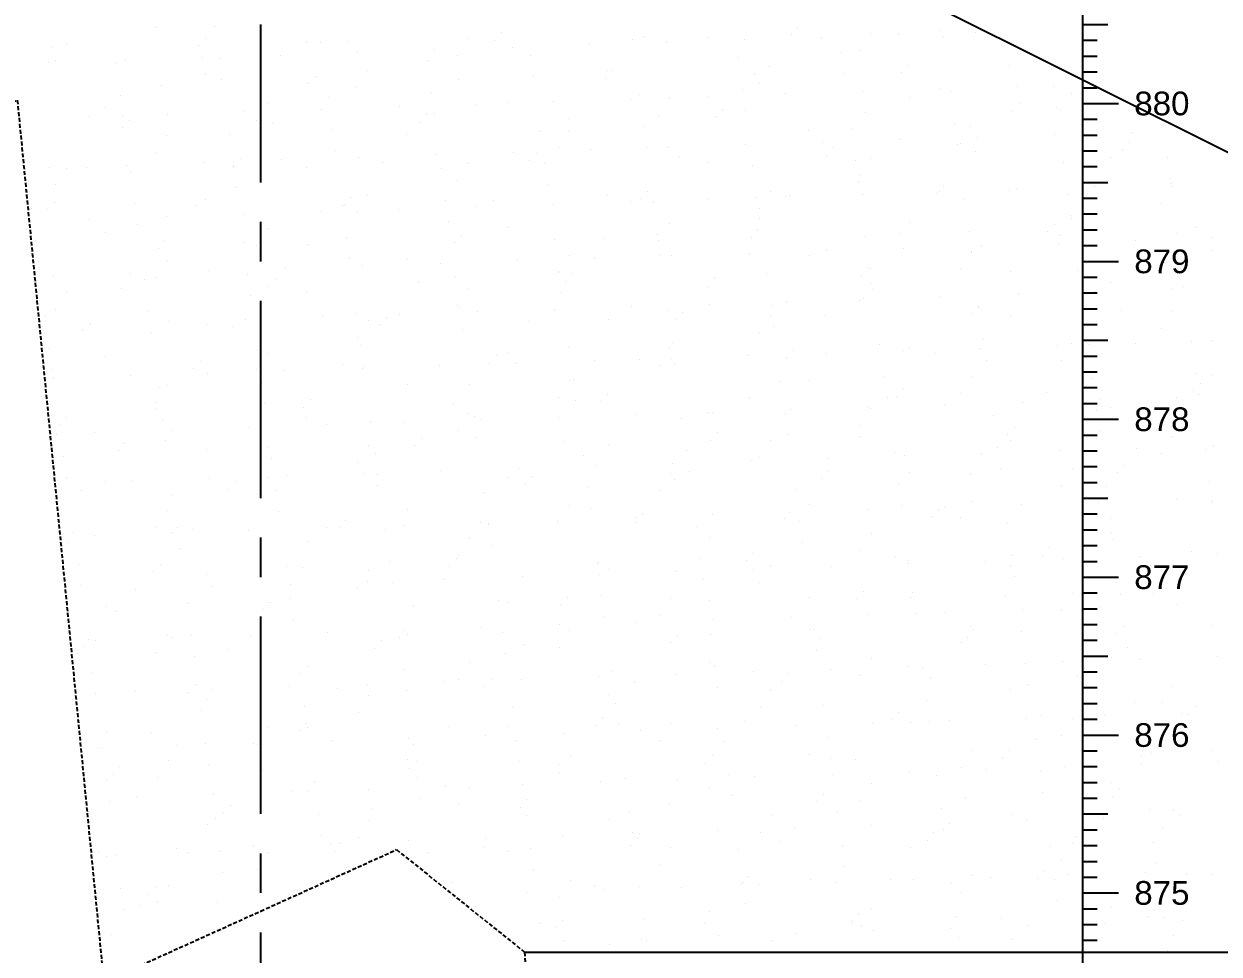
# Model space of a CAD drawing. Header units: millimetres. Extents: x 2640 to 12113, y 6003 to 13668.
# Drawn here: x 3130.1 to 3205.7, y 11365.7 to 11424.6 of the extents above; entities that cross this region are included whole.
import ezdxf
from ezdxf.enums import TextEntityAlignment as Align

# ---------------------------------------------------------------- set-up
doc = ezdxf.new("R2010")
doc.units = ezdxf.units.MM
doc.linetypes.add('CENTER', pattern=[2, 1.25, -0.25, 0.25, -0.25])
doc.linetypes.add('HIDDEN', pattern=[0.375, 0.25, -0.125])
for name, color, linetype in [('CL', 6, 'CENTER'), ('CS_Drawing', 7, 'Continuous'), ('GL', 3, 'HIDDEN')]:
    doc.layers.add(name, color=color, linetype=linetype)
doc.styles.get("Standard").update_dxf_attribs({"font": 'arial.ttf'})

msp = doc.modelspace()

# ---------------------------------------------------------------- linework, layer by layer
msp.add_line((3307.545, 11365.786), (3160.045, 11439.536))
at = {"linetype": 'Continuous'}
for p, q in [((3138.406, 11424.334), (3138.406, 11424.334)), ((3142.148, 11424.425), (3142.148, 11424.425)), ((3160.293, 11424.023), (3160.293, 11424.023)), ((3169.318, 11423.804), (3169.318, 11423.804)), ((3178.634, 11423.902), (3178.634, 11423.902)), ((3179.063, 11424.37), (3179.063, 11424.37)), ((3180.541, 11423.724), (3180.541, 11423.724)), ((3183.64, 11423.945), (3183.64, 11423.945)), ((3185.435, 11423.884), (3185.435, 11423.884)), ((3188.088, 11424.151), (3188.088, 11424.151)), ((3188.271, 11423.757), (3188.271, 11423.757)), ((3190.329, 11424.044), (3190.329, 11424.044)), ((3131.778, 11423.109), (3131.778, 11423.109)), ((3132.728, 11423.354), (3132.728, 11423.354)), ((3141.094, 11423.208), (3141.094, 11423.208)), ((3141.523, 11423.676), (3141.523, 11423.676)), ((3147.92, 11423.403), (3147.92, 11423.403)), ((3148.862, 11423.38), (3148.862, 11423.38)), ((3150.548, 11423.456), (3150.548, 11423.456)), ((3158.184, 11423.649), (3158.184, 11423.649)), ((3159.864, 11423.555), (3159.864, 11423.555)), ((3160.964, 11423.084), (3160.964, 11423.084)), ((3165.858, 11423.244), (3165.858, 11423.244)), ((3168.566, 11423.568), (3168.566, 11423.568)), ((3170.752, 11423.404), (3170.752, 11423.404)), ((3173.376, 11423.698), (3173.376, 11423.698)), ((3175.647, 11423.564), (3175.647, 11423.564)), ((3132.046, 11422.283), (3132.046, 11422.283)), ((3136.494, 11422.284), (3136.494, 11422.284)), ((3141.388, 11422.444), (3141.388, 11422.444)), ((3142.419, 11422.36), (3142.419, 11422.36)), ((3146.282, 11422.604), (3146.282, 11422.604)), ((3151.176, 11422.764), (3151.176, 11422.764)), ((3155.584, 11422.271), (3155.584, 11422.271)), ((3156.07, 11422.924), (3156.07, 11422.924)), ((3157.502, 11422.578), (3157.502, 11422.578)), ((3162.124, 11422.548), (3162.124, 11422.548)), ((3175.288, 11422.46), (3175.288, 11422.46)), ((3181.828, 11422.737), (3181.828, 11422.737)), ((3182.958, 11422.874), (3182.958, 11422.874)), ((3131.599, 11422.124), (3131.599, 11422.124)), ((3135.879, 11422.083), (3135.879, 11422.083)), ((3151.824, 11421.598), (3151.824, 11421.598)), ((3167.015, 11421.647), (3167.015, 11421.647)), ((3167.293, 11421.594), (3167.293, 11421.594)), ((3177.28, 11421.894), (3177.28, 11421.894)), ((3185.634, 11421.473), (3185.634, 11421.473)), ((3186.063, 11421.941), (3186.063, 11421.941)), ((3192.471, 11421.942), (3192.471, 11421.942)), ((3195.088, 11421.721), (3195.088, 11421.721)), ((3141.559, 11421.351), (3141.559, 11421.351)), ((3142.593, 11421.038), (3142.593, 11421.038)), ((3148.094, 11420.779), (3148.094, 11420.779)), ((3148.523, 11421.247), (3148.523, 11421.247)), ((3157.548, 11421.027), (3157.548, 11421.027)), ((3162.298, 11421.226), (3162.298, 11421.226)), ((3166.864, 11421.126), (3166.864, 11421.126)), ((3176.318, 11421.374), (3176.318, 11421.374)), ((3176.597, 11420.822), (3176.597, 11420.822)), ((3182.002, 11421.415), (3182.002, 11421.415)), ((3136.151, 11420.018), (3136.151, 11420.018)), ((3138.778, 11420.68), (3138.778, 11420.68)), ((3151.141, 11420.527), (3151.141, 11420.527)), ((3155.856, 11420.207), (3155.856, 11420.207)), ((3169.02, 11420.118), (3169.02, 11420.118)), ((3173.381, 11419.978), (3173.381, 11419.978)), ((3175.56, 11420.395), (3175.56, 11420.395)), ((3178.275, 11420.138), (3178.275, 11420.138)), ((3183.169, 11420.298), (3183.169, 11420.298)), ((3188.063, 11420.458), (3188.063, 11420.458)), ((3188.725, 11420.307), (3188.725, 11420.307)), ((3192.958, 11420.618), (3192.958, 11420.618)), ((3195.265, 11420.584), (3195.265, 11420.584)), ((3196.375, 11420.138), (3196.375, 11420.138)), ((3135.199, 11419.3), (3135.199, 11419.3)), ((3145.463, 11419.547), (3145.463, 11419.547)), ((3149.316, 11419.93), (3149.316, 11419.93)), ((3153.805, 11419.338), (3153.805, 11419.338)), ((3158.699, 11419.498), (3158.699, 11419.498)), ((3160.655, 11419.595), (3160.655, 11419.595)), ((3163.593, 11419.658), (3163.593, 11419.658)), ((3168.487, 11419.818), (3168.487, 11419.818)), ((3170.919, 11419.842), (3170.919, 11419.842)), ((3186.111, 11419.891), (3186.111, 11419.891)), ((3193.063, 11419.511), (3193.063, 11419.511)), ((3195.439, 11419.261), (3195.439, 11419.261)), ((3134.228, 11418.698), (3134.228, 11418.698)), ((3136.325, 11418.696), (3136.325, 11418.696)), ((3136.753, 11418.47), (3136.753, 11418.47)), ((3139.122, 11418.858), (3139.122, 11418.858)), ((3144.016, 11419.018), (3144.016, 11419.018)), ((3144.781, 11418.475), (3144.781, 11418.475)), ((3148.91, 11419.178), (3148.91, 11419.178)), ((3155.523, 11418.817), (3155.523, 11418.817)), ((3156.03, 11418.884), (3156.03, 11418.884)), ((3164.547, 11418.597), (3164.547, 11418.597)), ((3170.237, 11418.771), (3170.237, 11418.771)), ((3173.864, 11418.696), (3173.864, 11418.696)), ((3174.293, 11419.164), (3174.293, 11419.164)), ((3175.734, 11419.073), (3175.734, 11419.073)), ((3183.317, 11418.945), (3183.317, 11418.945)), ((3192.634, 11419.043), (3192.634, 11419.043)), ((3195.693, 11419.067), (3195.693, 11419.067)), ((3136.324, 11418.002), (3136.324, 11418.002)), ((3145.777, 11418.25), (3145.777, 11418.25)), ((3149.588, 11417.865), (3149.588, 11417.865)), ((3155.094, 11418.349), (3155.094, 11418.349)), ((3162.752, 11417.776), (3162.752, 11417.776)), ((3164.559, 11417.791), (3164.559, 11417.791)), ((3169.292, 11418.053), (3169.292, 11418.053)), ((3179.751, 11417.84), (3179.751, 11417.84)), ((3182.457, 11417.965), (3182.457, 11417.965)), ((3188.997, 11418.242), (3188.997, 11418.242)), ((3190.015, 11418.086), (3190.015, 11418.086)), ((3200.202, 11417.715), (3200.202, 11417.715)), ((3202.161, 11418.153), (3202.161, 11418.153)), ((3139.103, 11417.495), (3139.103, 11417.495)), ((3143.048, 11417.588), (3143.048, 11417.588)), ((3154.295, 11417.544), (3154.295, 11417.544)), ((3175.731, 11416.915), (3175.731, 11416.915)), ((3180.626, 11417.075), (3180.626, 11417.075)), ((3185.52, 11417.235), (3185.52, 11417.235)), ((3189.171, 11416.92), (3189.171, 11416.92)), ((3189.333, 11417.015), (3189.333, 11417.015)), ((3190.414, 11417.395), (3190.414, 11417.395)), ((3195.308, 11417.555), (3195.308, 11417.555)), ((3200.063, 11417.082), (3200.063, 11417.082)), ((3130.057, 11416.354), (3130.057, 11416.354)), ((3138.42, 11416.424), (3138.42, 11416.424)), ((3149.762, 11416.543), (3149.762, 11416.543)), ((3156.155, 11416.275), (3156.155, 11416.275)), ((3161.049, 11416.435), (3161.049, 11416.435)), ((3162.522, 11416.388), (3162.522, 11416.388)), ((3163.876, 11416.72), (3163.876, 11416.72)), ((3165.943, 11416.595), (3165.943, 11416.595)), ((3169.466, 11416.731), (3169.466, 11416.731)), ((3170.837, 11416.755), (3170.837, 11416.755)), ((3171.547, 11416.168), (3171.547, 11416.168)), ((3180.863, 11416.267), (3180.863, 11416.267)), ((3181.292, 11416.735), (3181.292, 11416.735)), ((3190.317, 11416.515), (3190.317, 11416.515)), ((3199.634, 11416.614), (3199.634, 11416.614)), ((3131.684, 11415.475), (3131.684, 11415.475)), ((3132.742, 11415.444), (3132.742, 11415.444)), ((3134.007, 11415.474), (3134.007, 11415.474)), ((3136.578, 11415.635), (3136.578, 11415.635)), ((3141.472, 11415.795), (3141.472, 11415.795)), ((3143.32, 11415.523), (3143.32, 11415.523)), ((3143.323, 11415.572), (3143.323, 11415.572)), ((3143.752, 11416.041), (3143.752, 11416.041)), ((3146.367, 11415.955), (3146.367, 11415.955)), ((3147.934, 11415.493), (3147.934, 11415.493)), ((3151.261, 11416.115), (3151.261, 11416.115)), ((3152.777, 11415.821), (3152.777, 11415.821)), ((3156.484, 11415.434), (3156.484, 11415.434)), ((3158.198, 11415.739), (3158.198, 11415.739)), ((3162.093, 11415.92), (3162.093, 11415.92)), ((3163.024, 11415.711), (3163.024, 11415.711)), ((3173.39, 11415.788), (3173.39, 11415.788)), ((3176.189, 11415.623), (3176.189, 11415.623)), ((3182.729, 11415.9), (3182.729, 11415.9)), ((3183.654, 11416.035), (3183.654, 11416.035)), ((3195.893, 11415.811), (3195.893, 11415.811)), ((3198.846, 11416.084), (3198.846, 11416.084)), ((3202.433, 11416.088), (3202.433, 11416.088)), ((3136.78, 11415.246), (3136.78, 11415.246)), ((3157.516, 11414.668), (3157.516, 11414.668)), ((3182.972, 11414.964), (3182.972, 11414.964)), ((3202.607, 11414.766), (3202.607, 11414.766)), ((3132.06, 11414.373), (3132.06, 11414.373)), ((3143.494, 11414.201), (3143.494, 11414.201)), ((3163.198, 11414.389), (3163.198, 11414.389)), ((3169.522, 11413.958), (3169.522, 11413.958)), ((3177.294, 11413.984), (3177.294, 11413.984)), ((3182.903, 11414.578), (3182.903, 11414.578)), ((3188.032, 11413.961), (3188.032, 11413.961)), ((3188.292, 11414.305), (3188.292, 11414.305)), ((3192.486, 11414.032), (3192.486, 11414.032)), ((3192.926, 11414.121), (3192.926, 11414.121)), ((3197.317, 11414.086), (3197.317, 11414.086)), ((3197.821, 11414.281), (3197.821, 11414.281)), ((3202.715, 11414.441), (3202.715, 11414.441)), ((3202.75, 11414.279), (3202.75, 11414.279)), ((3131.982, 11413.264), (3131.982, 11413.264)), ((3137.051, 11413.181), (3137.051, 11413.181)), ((3141.574, 11413.441), (3141.574, 11413.441)), ((3150.323, 11413.143), (3150.323, 11413.143)), ((3150.752, 11413.611), (3150.752, 11413.611)), ((3151.838, 11413.688), (3151.838, 11413.688)), ((3156.756, 11413.369), (3156.756, 11413.369)), ((3159.777, 11413.391), (3159.777, 11413.391)), ((3163.562, 11413.161), (3163.562, 11413.161)), ((3167.03, 11413.737), (3167.03, 11413.737)), ((3168.456, 11413.321), (3168.456, 11413.321)), ((3169.093, 11413.49), (3169.093, 11413.49)), ((3169.92, 11413.281), (3169.92, 11413.281)), ((3173.35, 11413.481), (3173.35, 11413.481)), ((3176.46, 11413.558), (3176.46, 11413.558)), ((3178.244, 11413.641), (3178.244, 11413.641)), ((3178.547, 11413.738), (3178.547, 11413.738)), ((3183.138, 11413.801), (3183.138, 11413.801)), ((3187.863, 11413.837), (3187.863, 11413.837)), ((3189.625, 11413.47), (3189.625, 11413.47)), ((3196.165, 11413.746), (3196.165, 11413.746)), ((3202.068, 11413.208), (3202.068, 11413.208)), ((3130.511, 11412.904), (3130.511, 11412.904)), ((3131.553, 11412.796), (3131.553, 11412.796)), ((3141.007, 11413.044), (3141.007, 11413.044)), ((3143.985, 11412.521), (3143.985, 11412.521)), ((3148.879, 11412.681), (3148.879, 11412.681)), ((3150.216, 11413.093), (3150.216, 11413.093)), ((3151.156, 11412.617), (3151.156, 11412.617)), ((3153.773, 11412.841), (3153.773, 11412.841)), ((3158.668, 11413.001), (3158.668, 11413.001)), ((3176.612, 11412.913), (3176.612, 11412.913)), ((3196.339, 11412.424), (3196.339, 11412.424)), ((3134.197, 11412.201), (3134.197, 11412.201)), ((3137.225, 11411.859), (3137.225, 11411.859)), ((3139.091, 11412.361), (3139.091, 11412.361)), ((3145.478, 11411.637), (3145.478, 11411.637)), ((3156.93, 11412.047), (3156.93, 11412.047)), ((3160.669, 11411.685), (3160.669, 11411.685)), ((3170.934, 11411.932), (3170.934, 11411.932)), ((3176.634, 11412.236), (3176.634, 11412.236)), ((3186.125, 11411.981), (3186.125, 11411.981)), ((3195.292, 11411.876), (3195.292, 11411.876)), ((3196.39, 11412.228), (3196.39, 11412.228)), ((3204.317, 11411.656), (3204.317, 11411.656)), ((3135.213, 11411.39), (3135.213, 11411.39)), ((3150.488, 11411.028), (3150.488, 11411.028)), ((3157.752, 11411.182), (3157.752, 11411.182)), ((3163.652, 11410.939), (3163.652, 11410.939)), ((3166.777, 11410.962), (3166.777, 11410.962)), ((3170.192, 11411.216), (3170.192, 11411.216)), ((3170.251, 11410.861), (3170.251, 11410.861)), ((3176.093, 11411.061), (3176.093, 11411.061)), ((3176.522, 11411.529), (3176.522, 11411.529)), ((3183.357, 11411.128), (3183.357, 11411.128)), ((3185.547, 11411.309), (3185.547, 11411.309)), ((3189.897, 11411.405), (3189.897, 11411.405)), ((3194.863, 11411.408), (3194.863, 11411.408)), ((3195.707, 11411.157), (3195.707, 11411.157)), ((3200.449, 11410.855), (3200.449, 11410.855)), ((3203.061, 11411.316), (3203.061, 11411.316)), ((3205.343, 11411.015), (3205.343, 11411.015)), ((3130.783, 11410.839), (3130.783, 11410.839)), ((3138.553, 11410.366), (3138.553, 11410.366)), ((3138.982, 11410.835), (3138.982, 11410.835)), ((3143.948, 11410.751), (3143.948, 11410.751)), ((3144.795, 11410.566), (3144.795, 11410.566)), ((3148.007, 11410.615), (3148.007, 11410.615)), ((3157.323, 11410.713), (3157.323, 11410.713)), ((3180.873, 11410.215), (3180.873, 11410.215)), ((3185.767, 11410.375), (3185.767, 11410.375)), ((3190.029, 11410.176), (3190.029, 11410.176)), ((3190.661, 11410.535), (3190.661, 11410.535)), ((3195.555, 11410.695), (3195.555, 11410.695)), ((3205.221, 11410.225), (3205.221, 11410.225)), ((3130.957, 11409.517), (3130.957, 11409.517)), ((3139.117, 11409.585), (3139.117, 11409.585)), ((3150.662, 11409.705), (3150.662, 11409.705)), ((3154.309, 11409.634), (3154.309, 11409.634)), ((3156.402, 11409.415), (3156.402, 11409.415)), ((3161.296, 11409.575), (3161.296, 11409.575)), ((3164.573, 11409.881), (3164.573, 11409.881)), ((3166.19, 11409.735), (3166.19, 11409.735)), ((3170.366, 11409.894), (3170.366, 11409.894)), ((3171.084, 11409.895), (3171.084, 11409.895)), ((3175.979, 11410.055), (3175.979, 11410.055)), ((3179.765, 11409.93), (3179.765, 11409.93)), ((3190.071, 11410.082), (3190.071, 11410.082)), ((3202.292, 11409.446), (3202.292, 11409.446)), ((3131.931, 11408.615), (3131.931, 11408.615)), ((3136.825, 11408.775), (3136.825, 11408.775)), ((3141.72, 11408.935), (3141.72, 11408.935)), ((3144.22, 11408.686), (3144.22, 11408.686)), ((3146.614, 11409.095), (3146.614, 11409.095)), ((3151.508, 11409.255), (3151.508, 11409.255)), ((3157.384, 11408.597), (3157.384, 11408.597)), ((3163.891, 11408.81), (3163.891, 11408.81)), ((3163.924, 11408.874), (3163.924, 11408.874)), ((3164.752, 11408.752), (3164.752, 11408.752)), ((3177.089, 11408.786), (3177.089, 11408.786)), ((3183.093, 11408.631), (3183.093, 11408.631)), ((3183.522, 11409.099), (3183.522, 11409.099)), ((3183.629, 11409.063), (3183.629, 11409.063)), ((3189.347, 11409.105), (3189.347, 11409.105)), ((3192.546, 11408.879), (3192.546, 11408.879)), ((3196.793, 11408.974), (3196.793, 11408.974)), ((3201.863, 11408.978), (3201.863, 11408.978)), ((3203.333, 11409.251), (3203.333, 11409.251)), ((3136.236, 11407.838), (3136.236, 11407.838)), ((3137.68, 11408.409), (3137.68, 11408.409)), ((3138.435, 11408.514), (3138.435, 11408.514)), ((3145.553, 11407.937), (3145.553, 11407.937)), ((3145.982, 11408.405), (3145.982, 11408.405)), ((3155.006, 11408.185), (3155.006, 11408.185)), ((3158.213, 11407.829), (3158.213, 11407.829)), ((3164.323, 11408.284), (3164.323, 11408.284)), ((3173.405, 11407.878), (3173.405, 11407.878)), ((3173.776, 11408.532), (3173.776, 11408.532)), ((3183.669, 11408.125), (3183.669, 11408.125)), ((3198.861, 11408.174), (3198.861, 11408.174)), ((3203.507, 11407.929), (3203.507, 11407.929)), ((3132.757, 11407.534), (3132.757, 11407.534)), ((3144.394, 11407.364), (3144.394, 11407.364)), ((3147.949, 11407.583), (3147.949, 11407.583)), ((3164.098, 11407.552), (3164.098, 11407.552)), ((3183.223, 11407.152), (3183.223, 11407.152)), ((3183.803, 11407.741), (3183.803, 11407.741)), ((3188.117, 11407.312), (3188.117, 11407.312)), ((3193.011, 11407.472), (3193.011, 11407.472)), ((3197.905, 11407.632), (3197.905, 11407.632)), ((3202.8, 11407.792), (3202.8, 11407.792)), ((3132.074, 11406.463), (3132.074, 11406.463)), ((3137.952, 11406.344), (3137.952, 11406.344)), ((3157.53, 11406.758), (3157.53, 11406.758)), ((3157.656, 11406.532), (3157.656, 11406.532)), ((3158.752, 11406.352), (3158.752, 11406.352)), ((3163.646, 11406.512), (3163.646, 11406.512)), ((3168.541, 11406.672), (3168.541, 11406.672)), ((3170.821, 11406.444), (3170.821, 11406.444)), ((3171.752, 11406.323), (3171.752, 11406.323)), ((3173.435, 11406.832), (3173.435, 11406.832)), ((3177.361, 11406.721), (3177.361, 11406.721)), ((3178.329, 11406.992), (3178.329, 11406.992)), ((3182.986, 11407.054), (3182.986, 11407.054)), ((3190.522, 11406.67), (3190.522, 11406.67)), ((3190.525, 11406.632), (3190.525, 11406.632)), ((3197.065, 11406.909), (3197.065, 11406.909)), ((3199.546, 11406.45), (3199.546, 11406.45)), ((3202.764, 11406.369), (3202.764, 11406.369)), ((3131.412, 11406.067), (3131.412, 11406.067)), ((3134.211, 11405.629), (3134.211, 11405.629)), ((3139.176, 11405.712), (3139.176, 11405.712)), ((3144.07, 11405.872), (3144.07, 11405.872)), ((3148.964, 11406.032), (3148.964, 11406.032)), ((3151.116, 11406.255), (3151.116, 11406.255)), ((3151.852, 11405.778), (3151.852, 11405.778)), ((3152.982, 11405.976), (3152.982, 11405.976)), ((3153.858, 11406.192), (3153.858, 11406.192)), ((3162.006, 11405.756), (3162.006, 11405.756)), ((3167.044, 11405.827), (3167.044, 11405.827)), ((3171.323, 11405.854), (3171.323, 11405.854)), ((3177.308, 11406.074), (3177.308, 11406.074)), ((3180.776, 11406.103), (3180.776, 11406.103)), ((3190.093, 11406.202), (3190.093, 11406.202)), ((3192.5, 11406.122), (3192.5, 11406.122)), ((3197.239, 11405.587), (3197.239, 11405.587)), ((3133.782, 11405.16), (3133.782, 11405.16)), ((3134.282, 11405.552), (3134.282, 11405.552)), ((3138.126, 11405.022), (3138.126, 11405.022)), ((3141.588, 11405.531), (3141.588, 11405.531)), ((3143.236, 11405.409), (3143.236, 11405.409)), ((3152.553, 11405.507), (3152.553, 11405.507)), ((3157.83, 11405.21), (3157.83, 11405.21)), ((3176.626, 11405.003), (3176.626, 11405.003)), ((3177.535, 11405.399), (3177.535, 11405.399)), ((3202.082, 11405.298), (3202.082, 11405.298)), ((3151.17, 11404.707), (3151.17, 11404.707)), ((3151.388, 11404.19), (3151.388, 11404.19)), ((3164.552, 11404.102), (3164.552, 11404.102)), ((3171.092, 11404.379), (3171.092, 11404.379)), ((3184.257, 11404.291), (3184.257, 11404.291)), ((3186.14, 11404.071), (3186.14, 11404.071)), ((3190.797, 11404.567), (3190.797, 11404.567)), ((3195.524, 11404.197), (3195.524, 11404.197)), ((3196.404, 11404.318), (3196.404, 11404.318)), ((3197.521, 11404.24), (3197.521, 11404.24)), ((3200.418, 11404.357), (3200.418, 11404.357)), ((3203.961, 11404.479), (3203.961, 11404.479)), ((3205.312, 11404.517), (3205.312, 11404.517)), ((3131.683, 11404.002), (3131.683, 11404.002)), ((3135.228, 11403.48), (3135.228, 11403.48)), ((3144.848, 11403.914), (3144.848, 11403.914)), ((3145.492, 11403.727), (3145.492, 11403.727)), ((3159.981, 11403.546), (3159.981, 11403.546)), ((3160.684, 11403.776), (3160.684, 11403.776)), ((3169.006, 11403.326), (3169.006, 11403.326)), ((3170.948, 11404.022), (3170.948, 11404.022)), ((3171.053, 11403.397), (3171.053, 11403.397)), ((3175.947, 11403.557), (3175.947, 11403.557)), ((3178.322, 11403.425), (3178.322, 11403.425)), ((3178.751, 11403.893), (3178.751, 11403.893)), ((3180.842, 11403.717), (3180.842, 11403.717)), ((3185.736, 11403.877), (3185.736, 11403.877)), ((3187.776, 11403.673), (3187.776, 11403.673)), ((3190.63, 11404.037), (3190.63, 11404.037)), ((3197.092, 11403.772), (3197.092, 11403.772)), ((3131.466, 11402.632), (3131.466, 11402.632)), ((3131.857, 11402.68), (3131.857, 11402.68)), ((3140.782, 11402.731), (3140.782, 11402.731)), ((3141.211, 11403.199), (3141.211, 11403.199)), ((3144.81, 11402.656), (3144.81, 11402.656)), ((3146.583, 11402.597), (3146.583, 11402.597)), ((3150.236, 11402.979), (3150.236, 11402.979)), ((3151.477, 11402.757), (3151.477, 11402.757)), ((3151.562, 11402.868), (3151.562, 11402.868)), ((3156.371, 11402.917), (3156.371, 11402.917)), ((3159.552, 11403.078), (3159.552, 11403.078)), ((3161.265, 11403.077), (3161.265, 11403.077)), ((3166.159, 11403.237), (3166.159, 11403.237)), ((3170.266, 11402.951), (3170.266, 11402.951)), ((3171.266, 11403.057), (3171.266, 11403.057)), ((3190.971, 11403.245), (3190.971, 11403.245)), ((3195.722, 11403.247), (3195.722, 11403.247)), ((3131.9, 11402.117), (3131.9, 11402.117)), ((3136.794, 11402.277), (3136.794, 11402.277)), ((3141.688, 11402.437), (3141.688, 11402.437)), ((3145.12, 11401.849), (3145.12, 11401.849)), ((3164.588, 11401.971), (3164.588, 11401.971)), ((3164.824, 11402.037), (3164.824, 11402.037)), ((3177.989, 11401.949), (3177.989, 11401.949)), ((3179.779, 11402.02), (3179.779, 11402.02)), ((3184.529, 11402.226), (3184.529, 11402.226)), ((3190.044, 11402.267), (3190.044, 11402.267)), ((3197.693, 11402.137), (3197.693, 11402.137)), ((3204.233, 11402.414), (3204.233, 11402.414)), ((3204.521, 11401.811), (3204.521, 11401.811)), ((3205.235, 11402.315), (3205.235, 11402.315)), ((3138.58, 11401.572), (3138.58, 11401.572)), ((3139.132, 11401.675), (3139.132, 11401.675)), ((3154.323, 11401.724), (3154.323, 11401.724)), ((3158.284, 11401.76), (3158.284, 11401.76)), ((3166.981, 11401.117), (3166.981, 11401.117)), ((3185.751, 11401.464), (3185.751, 11401.464)), ((3189.361, 11401.195), (3189.361, 11401.195)), ((3194.776, 11401.244), (3194.776, 11401.244)), ((3204.092, 11401.343), (3204.092, 11401.343)), ((3204.407, 11401.092), (3204.407, 11401.092)), ((3138.449, 11400.604), (3138.449, 11400.604)), ((3145.294, 11400.526), (3145.294, 11400.526)), ((3147.782, 11400.301), (3147.782, 11400.301)), ((3148.211, 11400.77), (3148.211, 11400.77)), ((3157.236, 11400.55), (3157.236, 11400.55)), ((3163.905, 11400.9), (3163.905, 11400.9)), ((3164.998, 11400.715), (3164.998, 11400.715)), ((3166.552, 11400.648), (3166.552, 11400.648)), ((3176.006, 11400.897), (3176.006, 11400.897)), ((3183.47, 11400.292), (3183.47, 11400.292)), ((3184.703, 11400.903), (3184.703, 11400.903)), ((3185.322, 11400.995), (3185.322, 11400.995)), ((3188.364, 11400.452), (3188.364, 11400.452)), ((3193.258, 11400.612), (3193.258, 11400.612)), ((3198.153, 11400.772), (3198.153, 11400.772)), ((3198.875, 11400.264), (3198.875, 11400.264)), ((3203.047, 11400.932), (3203.047, 11400.932)), ((3132.771, 11399.624), (3132.771, 11399.624)), ((3138.466, 11400.203), (3138.466, 11400.203)), ((3138.852, 11399.507), (3138.852, 11399.507)), ((3147.963, 11399.673), (3147.963, 11399.673)), ((3158.227, 11399.92), (3158.227, 11399.92)), ((3158.556, 11399.695), (3158.556, 11399.695)), ((3163.894, 11399.652), (3163.894, 11399.652)), ((3168.788, 11399.812), (3168.788, 11399.812)), ((3171.721, 11399.607), (3171.721, 11399.607)), ((3173.419, 11399.968), (3173.419, 11399.968)), ((3173.682, 11399.972), (3173.682, 11399.972)), ((3178.261, 11399.884), (3178.261, 11399.884)), ((3178.576, 11400.132), (3178.576, 11400.132)), ((3183.683, 11400.215), (3183.683, 11400.215)), ((3191.425, 11399.795), (3191.425, 11399.795)), ((3197.965, 11400.072), (3197.965, 11400.072)), ((3132.312, 11399.23), (3132.312, 11399.23)), ((3139.423, 11398.852), (3139.423, 11398.852)), ((3144.317, 11399.012), (3144.317, 11399.012)), ((3149.211, 11399.172), (3149.211, 11399.172)), ((3152.016, 11399.418), (3152.016, 11399.418)), ((3154.105, 11399.332), (3154.105, 11399.332)), ((3157.545, 11398.848), (3157.545, 11398.848)), ((3158.999, 11399.492), (3158.999, 11399.492)), ((3183.001, 11399.144), (3183.001, 11399.144)), ((3192.751, 11399.034), (3192.751, 11399.034)), ((3198.139, 11398.75), (3198.139, 11398.75)), ((3201.775, 11398.814), (3201.775, 11398.814)), ((3132.089, 11398.553), (3132.089, 11398.553)), ((3134.529, 11398.692), (3134.529, 11398.692)), ((3136.441, 11397.993), (3136.441, 11397.993)), ((3139.026, 11398.185), (3139.026, 11398.185)), ((3155.211, 11398.34), (3155.211, 11398.34)), ((3158.73, 11398.373), (3158.73, 11398.373)), ((3164.235, 11398.12), (3164.235, 11398.12)), ((3173.552, 11398.219), (3173.552, 11398.219)), ((3173.981, 11398.687), (3173.981, 11398.687)), ((3177.323, 11398.164), (3177.323, 11398.164)), ((3178.435, 11398.562), (3178.435, 11398.562)), ((3183.005, 11398.467), (3183.005, 11398.467)), ((3192.322, 11398.566), (3192.322, 11398.566)), ((3192.515, 11398.213), (3192.515, 11398.213)), ((3202.779, 11398.459), (3202.779, 11398.459)), ((3136.012, 11397.525), (3136.012, 11397.525)), ((3141.602, 11397.621), (3141.602, 11397.621)), ((3145.465, 11397.773), (3145.465, 11397.773)), ((3151.867, 11397.868), (3151.867, 11397.868)), ((3152.288, 11397.353), (3152.288, 11397.353)), ((3154.782, 11397.872), (3154.782, 11397.872)), ((3165.453, 11397.265), (3165.453, 11397.265)), ((3167.059, 11397.917), (3167.059, 11397.917)), ((3171.993, 11397.542), (3171.993, 11397.542)), ((3185.157, 11397.453), (3185.157, 11397.453)), ((3190.715, 11397.389), (3190.715, 11397.389)), ((3191.697, 11397.73), (3191.697, 11397.73)), ((3195.609, 11397.549), (3195.609, 11397.549)), ((3200.503, 11397.709), (3200.503, 11397.709)), ((3202.096, 11397.388), (3202.096, 11397.388)), ((3204.862, 11397.642), (3204.862, 11397.642)), ((3205.397, 11397.869), (3205.397, 11397.869)), ((3132.584, 11397.165), (3132.584, 11397.165)), ((3145.748, 11397.076), (3145.748, 11397.076)), ((3151.184, 11396.797), (3151.184, 11396.797)), ((3166.244, 11396.589), (3166.244, 11396.589)), ((3171.138, 11396.749), (3171.138, 11396.749)), ((3176.032, 11396.909), (3176.032, 11396.909)), ((3176.64, 11397.093), (3176.64, 11397.093)), ((3180.926, 11397.069), (3180.926, 11397.069)), ((3185.82, 11397.229), (3185.82, 11397.229)), ((3199.751, 11396.605), (3199.751, 11396.605)), ((3132.758, 11395.843), (3132.758, 11395.843)), ((3141.773, 11395.789), (3141.773, 11395.789)), ((3145.506, 11395.817), (3145.506, 11395.817)), ((3146.667, 11395.949), (3146.667, 11395.949)), ((3151.562, 11396.109), (3151.562, 11396.109)), ((3152.462, 11396.031), (3152.462, 11396.031)), ((3156.456, 11396.269), (3156.456, 11396.269)), ((3160.698, 11395.866), (3160.698, 11395.866)), ((3161.35, 11396.429), (3161.35, 11396.429)), ((3162.211, 11395.911), (3162.211, 11395.911)), ((3170.962, 11396.112), (3170.962, 11396.112)), ((3172.167, 11396.22), (3172.167, 11396.22)), ((3180.552, 11395.789), (3180.552, 11395.789)), ((3180.981, 11396.258), (3180.981, 11396.258)), ((3186.154, 11396.161), (3186.154, 11396.161)), ((3190.005, 11396.038), (3190.005, 11396.038)), ((3191.871, 11396.408), (3191.871, 11396.408)), ((3196.418, 11396.408), (3196.418, 11396.408)), ((3199.322, 11396.136), (3199.322, 11396.136)), ((3133.695, 11394.997), (3133.695, 11394.997)), ((3135.242, 11395.57), (3135.242, 11395.57)), ((3136.879, 11395.629), (3136.879, 11395.629)), ((3143.012, 11395.095), (3143.012, 11395.095)), ((3143.441, 11395.563), (3143.441, 11395.563)), ((3146.02, 11395.011), (3146.02, 11395.011)), ((3152.465, 11395.344), (3152.465, 11395.344)), ((3161.782, 11395.442), (3161.782, 11395.442)), ((3165.724, 11395.2), (3165.724, 11395.2)), ((3170.28, 11395.041), (3170.28, 11395.041)), ((3171.235, 11395.691), (3171.235, 11395.691)), ((3178.889, 11395.112), (3178.889, 11395.112)), ((3185.429, 11395.388), (3185.429, 11395.388)), ((3195.736, 11395.337), (3195.736, 11395.337)), ((3198.593, 11395.3), (3198.593, 11395.3)), ((3205.133, 11395.577), (3205.133, 11395.577)), ((3139.48, 11394.735), (3139.48, 11394.735)), ((3144.824, 11394.746), (3144.824, 11394.746)), ((3159.184, 11394.923), (3159.184, 11394.923)), ((3190.058, 11394.357), (3190.058, 11394.357)), ((3198.121, 11394.274), (3198.121, 11394.274)), ((3203.016, 11394.434), (3203.016, 11394.434)), ((3205.25, 11394.405), (3205.25, 11394.405)), ((3205.307, 11394.255), (3205.307, 11394.255)), ((3139.146, 11393.765), (3139.146, 11393.765)), ((3146.194, 11393.689), (3146.194, 11393.689)), ((3154.338, 11393.814), (3154.338, 11393.814)), ((3164.602, 11394.061), (3164.602, 11394.061)), ((3165.898, 11393.878), (3165.898, 11393.878)), ((3169.21, 11393.481), (3169.21, 11393.481)), ((3173.651, 11393.474), (3173.651, 11393.474)), ((3178.545, 11393.634), (3178.545, 11393.634)), ((3179.794, 11394.11), (3179.794, 11394.11)), ((3183.439, 11393.794), (3183.439, 11393.794)), ((3185.603, 11394.066), (3185.603, 11394.066)), ((3187.98, 11393.828), (3187.98, 11393.828)), ((3188.333, 11393.954), (3188.333, 11393.954)), ((3193.227, 11394.114), (3193.227, 11394.114)), ((3197.005, 11393.608), (3197.005, 11393.608)), ((3138.464, 11392.694), (3138.464, 11392.694)), ((3150.44, 11393.134), (3150.44, 11393.134)), ((3154.074, 11392.834), (3154.074, 11392.834)), ((3158.968, 11392.994), (3158.968, 11392.994)), ((3159.456, 11392.858), (3159.456, 11392.858)), ((3159.465, 11392.914), (3159.465, 11392.914)), ((3163.862, 11393.154), (3163.862, 11393.154)), ((3163.92, 11392.99), (3163.92, 11392.99)), ((3168.757, 11393.314), (3168.757, 11393.314)), ((3168.781, 11393.013), (3168.781, 11393.013)), ((3172.621, 11392.77), (3172.621, 11392.77)), ((3178.235, 11393.261), (3178.235, 11393.261)), ((3179.161, 11393.047), (3179.161, 11393.047)), ((3187.551, 11393.36), (3187.551, 11393.36)), ((3189.376, 11393.285), (3189.376, 11393.285)), ((3192.325, 11392.958), (3192.325, 11392.958)), ((3198.865, 11393.235), (3198.865, 11393.235)), ((3133.212, 11392.393), (3133.212, 11392.393)), ((3134.498, 11392.194), (3134.498, 11392.194)), ((3139.392, 11392.354), (3139.392, 11392.354)), ((3139.752, 11392.67), (3139.752, 11392.67)), ((3140.695, 11392.567), (3140.695, 11392.567)), ((3144.286, 11392.514), (3144.286, 11392.514)), ((3149.18, 11392.674), (3149.18, 11392.674)), ((3150.011, 11392.666), (3150.011, 11392.666)), ((3152.916, 11392.581), (3152.916, 11392.581)), ((3158.242, 11392.01), (3158.242, 11392.01)), ((3173.433, 11392.058), (3173.433, 11392.058)), ((3183.698, 11392.305), (3183.698, 11392.305)), ((3198.889, 11392.354), (3198.889, 11392.354)), ((3132.786, 11391.714), (3132.786, 11391.714)), ((3139.926, 11391.347), (3139.926, 11391.347)), ((3147.977, 11391.763), (3147.977, 11391.763)), ((3159.63, 11391.536), (3159.63, 11391.536)), ((3179.335, 11391.725), (3179.335, 11391.725)), ((3183.015, 11391.234), (3183.015, 11391.234)), ((3194.98, 11391.399), (3194.98, 11391.399)), ((3199.039, 11391.913), (3199.039, 11391.913)), ((3204.005, 11391.179), (3204.005, 11391.179)), ((3153.188, 11390.516), (3153.188, 11390.516)), ((3157.44, 11390.704), (3157.44, 11390.704)), ((3157.559, 11390.939), (3157.559, 11390.939)), ((3166.353, 11390.428), (3166.353, 11390.428)), ((3166.465, 11390.485), (3166.465, 11390.485)), ((3172.893, 11390.705), (3172.893, 11390.705)), ((3175.781, 11390.583), (3175.781, 11390.583)), ((3176.21, 11391.052), (3176.21, 11391.052)), ((3185.235, 11390.832), (3185.235, 11390.832)), ((3186.057, 11390.616), (3186.057, 11390.616)), ((3190.962, 11390.528), (3190.962, 11390.528)), ((3192.597, 11390.893), (3192.597, 11390.893)), ((3194.551, 11390.93), (3194.551, 11390.93)), ((3195.856, 11390.688), (3195.856, 11390.688)), ((3200.75, 11390.848), (3200.75, 11390.848)), ((3202.793, 11390.549), (3202.793, 11390.549)), ((3205.644, 11391.008), (3205.644, 11391.008)), ((3133.484, 11390.328), (3133.484, 11390.328)), ((3138.241, 11389.889), (3138.241, 11389.889)), ((3138.67, 11390.357), (3138.67, 11390.357)), ((3141.617, 11389.712), (3141.617, 11389.712)), ((3146.648, 11390.239), (3146.648, 11390.239)), ((3147.695, 11390.138), (3147.695, 11390.138)), ((3151.881, 11389.958), (3151.881, 11389.958)), ((3157.011, 11390.236), (3157.011, 11390.236)), ((3166.491, 11389.728), (3166.491, 11389.728)), ((3167.073, 11390.007), (3167.073, 11390.007)), ((3171.385, 11389.888), (3171.385, 11389.888)), ((3176.279, 11390.048), (3176.279, 11390.048)), ((3177.337, 11390.254), (3177.337, 11390.254)), ((3181.173, 11390.208), (3181.173, 11390.208)), ((3186.068, 11390.368), (3186.068, 11390.368)), ((3192.529, 11390.303), (3192.529, 11390.303)), ((3133.658, 11389.006), (3133.658, 11389.006)), ((3142.02, 11388.928), (3142.02, 11388.928)), ((3146.915, 11389.088), (3146.915, 11389.088)), ((3151.809, 11389.248), (3151.809, 11389.248)), ((3153.362, 11389.194), (3153.362, 11389.194)), ((3156.703, 11389.408), (3156.703, 11389.408)), ((3161.597, 11389.568), (3161.597, 11389.568)), ((3173.067, 11389.383), (3173.067, 11389.383)), ((3176.655, 11389.183), (3176.655, 11389.183)), ((3192.771, 11389.571), (3192.771, 11389.571)), ((3201.98, 11388.969), (3201.98, 11388.969)), ((3202.111, 11389.478), (3202.111, 11389.478)), ((3137.126, 11388.768), (3137.126, 11388.768)), ((3146.92, 11388.174), (3146.92, 11388.174)), ((3151.199, 11388.887), (3151.199, 11388.887)), ((3164.44, 11388.275), (3164.44, 11388.275)), ((3166.625, 11388.363), (3166.625, 11388.363)), ((3170.977, 11388.202), (3170.977, 11388.202)), ((3179.789, 11388.274), (3179.789, 11388.274)), ((3182.781, 11388.154), (3182.781, 11388.154)), ((3183.21, 11388.622), (3183.21, 11388.622)), ((3186.169, 11388.251), (3186.169, 11388.251)), ((3186.329, 11388.551), (3186.329, 11388.551)), ((3192.235, 11388.402), (3192.235, 11388.402)), ((3196.433, 11388.498), (3196.433, 11388.498)), ((3199.494, 11388.463), (3199.494, 11388.463)), ((3201.551, 11388.501), (3201.551, 11388.501)), ((3135.256, 11387.66), (3135.256, 11387.66)), ((3140.38, 11387.897), (3140.38, 11387.897)), ((3145.241, 11387.46), (3145.241, 11387.46)), ((3145.521, 11387.907), (3145.521, 11387.907)), ((3145.67, 11387.928), (3145.67, 11387.928)), ((3154.695, 11387.708), (3154.695, 11387.708)), ((3160.085, 11388.086), (3160.085, 11388.086)), ((3160.712, 11387.956), (3160.712, 11387.956)), ((3164.011, 11387.807), (3164.011, 11387.807)), ((3173.465, 11388.055), (3173.465, 11388.055)), ((3193.312, 11387.465), (3193.312, 11387.465)), ((3195.75, 11387.427), (3195.75, 11387.427)), ((3198.206, 11387.625), (3198.206, 11387.625)), ((3203.1, 11387.785), (3203.1, 11387.785)), ((3135.924, 11387.361), (3135.924, 11387.361)), ((3144.838, 11386.836), (3144.838, 11386.836)), ((3147.094, 11386.852), (3147.094, 11386.852)), ((3166.799, 11387.041), (3166.799, 11387.041)), ((3168.841, 11386.665), (3168.841, 11386.665)), ((3170.294, 11387.131), (3170.294, 11387.131)), ((3173.736, 11386.825), (3173.736, 11386.825)), ((3178.63, 11386.985), (3178.63, 11386.985)), ((3183.524, 11387.145), (3183.524, 11387.145)), ((3186.503, 11387.229), (3186.503, 11387.229)), ((3188.418, 11387.305), (3188.418, 11387.305)), ((3149.265, 11386.025), (3149.265, 11386.025)), ((3154.159, 11386.185), (3154.159, 11386.185)), ((3154.352, 11385.904), (3154.352, 11385.904)), ((3159.053, 11386.345), (3159.053, 11386.345)), ((3160.356, 11386.021), (3160.356, 11386.021)), ((3163.947, 11386.505), (3163.947, 11386.505)), ((3164.616, 11386.151), (3164.616, 11386.151)), ((3173.521, 11385.933), (3173.521, 11385.933)), ((3179.808, 11386.2), (3179.808, 11386.2)), ((3180.061, 11386.209), (3180.061, 11386.209)), ((3190.072, 11386.447), (3190.072, 11386.447)), ((3190.21, 11386.193), (3190.21, 11386.193)), ((3193.225, 11386.121), (3193.225, 11386.121)), ((3199.234, 11385.973), (3199.234, 11385.973)), ((3199.765, 11386.398), (3199.765, 11386.398)), ((3205.264, 11386.495), (3205.264, 11386.495)), ((3133.9, 11385.151), (3133.9, 11385.151)), ((3134.112, 11385.556), (3134.112, 11385.556)), ((3134.582, 11385.545), (3134.582, 11385.545)), ((3139.16, 11385.856), (3139.16, 11385.856)), ((3139.477, 11385.705), (3139.477, 11385.705)), ((3140.652, 11385.832), (3140.652, 11385.832)), ((3144.371, 11385.865), (3144.371, 11385.865)), ((3152.67, 11385.498), (3152.67, 11385.498)), ((3153.816, 11385.744), (3153.816, 11385.744)), ((3161.694, 11385.279), (3161.694, 11385.279)), ((3171.011, 11385.377), (3171.011, 11385.377)), ((3171.44, 11385.845), (3171.44, 11385.845)), ((3180.464, 11385.626), (3180.464, 11385.626)), ((3189.39, 11385.376), (3189.39, 11385.376)), ((3189.781, 11385.724), (3189.781, 11385.724)), ((3133.471, 11384.683), (3133.471, 11384.683)), ((3138.478, 11384.784), (3138.478, 11384.784)), ((3140.826, 11384.51), (3140.826, 11384.51)), ((3142.924, 11384.932), (3142.924, 11384.932)), ((3152.241, 11385.03), (3152.241, 11385.03)), ((3160.53, 11384.699), (3160.53, 11384.699)), ((3163.934, 11385.08), (3163.934, 11385.08)), ((3180.235, 11384.887), (3180.235, 11384.887)), ((3183.712, 11384.395), (3183.712, 11384.395)), ((3198.904, 11384.444), (3198.904, 11384.444)), ((3199.939, 11385.076), (3199.939, 11385.076)), ((3205.613, 11384.511), (3205.613, 11384.511)), ((3147.992, 11383.853), (3147.992, 11383.853)), ((3154.088, 11383.679), (3154.088, 11383.679)), ((3158.256, 11384.1), (3158.256, 11384.1)), ((3173.448, 11384.149), (3173.448, 11384.149)), ((3173.793, 11383.868), (3173.793, 11383.868)), ((3181.142, 11383.711), (3181.142, 11383.711)), ((3186.036, 11383.871), (3186.036, 11383.871)), ((3186.957, 11383.779), (3186.957, 11383.779)), ((3190.931, 11384.031), (3190.931, 11384.031)), ((3193.497, 11384.056), (3193.497, 11384.056)), ((3195.825, 11384.191), (3195.825, 11384.191)), ((3197.209, 11383.763), (3197.209, 11383.763)), ((3200.719, 11384.351), (3200.719, 11384.351)), ((3134.384, 11383.491), (3134.384, 11383.491)), ((3147.548, 11383.402), (3147.548, 11383.402)), ((3156.672, 11382.911), (3156.672, 11382.911)), ((3157.574, 11383.029), (3157.574, 11383.029)), ((3159.669, 11383.069), (3159.669, 11383.069)), ((3161.566, 11383.071), (3161.566, 11383.071)), ((3166.46, 11383.231), (3166.46, 11383.231)), ((3167.253, 11383.591), (3167.253, 11383.591)), ((3171.354, 11383.391), (3171.354, 11383.391)), ((3176.248, 11383.551), (3176.248, 11383.551)), ((3178.01, 11382.948), (3178.01, 11382.948)), ((3178.439, 11383.416), (3178.439, 11383.416)), ((3183.03, 11383.324), (3183.03, 11383.324)), ((3187.464, 11383.196), (3187.464, 11383.196)), ((3196.78, 11383.295), (3196.78, 11383.295)), ((3134.558, 11382.169), (3134.558, 11382.169)), ((3137.095, 11382.271), (3137.095, 11382.271)), ((3140.47, 11382.254), (3140.47, 11382.254)), ((3140.899, 11382.722), (3140.899, 11382.722)), ((3141.989, 11382.431), (3141.989, 11382.431)), ((3146.883, 11382.591), (3146.883, 11382.591)), ((3149.924, 11382.502), (3149.924, 11382.502)), ((3151.778, 11382.751), (3151.778, 11382.751)), ((3154.262, 11382.357), (3154.262, 11382.357)), ((3159.24, 11382.601), (3159.24, 11382.601)), ((3167.087, 11382.097), (3167.087, 11382.097)), ((3168.694, 11382.849), (3168.694, 11382.849)), ((3173.967, 11382.546), (3173.967, 11382.546)), ((3177.352, 11382.344), (3177.352, 11382.344)), ((3192.543, 11382.393), (3192.543, 11382.393)), ((3193.671, 11382.734), (3193.671, 11382.734)), ((3202.808, 11382.639), (3202.808, 11382.639)), ((3141.631, 11381.802), (3141.631, 11381.802)), ((3151.896, 11382.048), (3151.896, 11382.048)), ((3167.525, 11381.526), (3167.525, 11381.526)), ((3180.689, 11381.437), (3180.689, 11381.437)), ((3187.229, 11381.714), (3187.229, 11381.714)), ((3200.394, 11381.626), (3200.394, 11381.626)), ((3202.125, 11381.568), (3202.125, 11381.568)), ((3141.28, 11381.06), (3141.28, 11381.06)), ((3147.82, 11381.337), (3147.82, 11381.337)), ((3151.213, 11380.977), (3151.213, 11380.977)), ((3160.985, 11381.249), (3160.985, 11381.249)), ((3166.669, 11380.639), (3166.669, 11380.639)), ((3176.669, 11381.273), (3176.669, 11381.273)), ((3185.439, 11380.986), (3185.439, 11380.986)), ((3193.559, 11380.605), (3193.559, 11380.605)), ((3194.464, 11380.767), (3194.464, 11380.767)), ((3196.447, 11380.588), (3196.447, 11380.588)), ((3198.453, 11380.765), (3198.453, 11380.765)), ((3203.347, 11380.925), (3203.347, 11380.925)), ((3203.78, 11380.865), (3203.78, 11380.865)), ((3204.209, 11381.334), (3204.209, 11381.334)), ((3145.535, 11379.997), (3145.535, 11379.997)), ((3147.899, 11380.292), (3147.899, 11380.292)), ((3147.994, 11380.015), (3147.994, 11380.015)), ((3156.924, 11380.073), (3156.924, 11380.073)), ((3160.727, 11380.046), (3160.727, 11380.046)), ((3166.24, 11380.171), (3166.24, 11380.171)), ((3167.699, 11380.204), (3167.699, 11380.204)), ((3170.991, 11380.293), (3170.991, 11380.293)), ((3173.983, 11379.965), (3173.983, 11379.965)), ((3175.694, 11380.42), (3175.694, 11380.42)), ((3178.877, 11380.125), (3178.877, 11380.125)), ((3183.771, 11380.285), (3183.771, 11380.285)), ((3185.01, 11380.518), (3185.01, 11380.518)), ((3186.183, 11380.341), (3186.183, 11380.341)), ((3187.403, 11380.392), (3187.403, 11380.392)), ((3188.665, 11380.445), (3188.665, 11380.445)), ((3135.271, 11379.75), (3135.271, 11379.75)), ((3138.154, 11379.726), (3138.154, 11379.726)), ((3147.47, 11379.824), (3147.47, 11379.824)), ((3149.512, 11379.165), (3149.512, 11379.165)), ((3154.406, 11379.325), (3154.406, 11379.325)), ((3159.3, 11379.485), (3159.3, 11379.485)), ((3161.257, 11379.184), (3161.257, 11379.184)), ((3164.194, 11379.645), (3164.194, 11379.645)), ((3169.089, 11379.805), (3169.089, 11379.805)), ((3170.309, 11379.221), (3170.309, 11379.221)), ((3174.421, 11379.096), (3174.421, 11379.096)), ((3180.961, 11379.372), (3180.961, 11379.372)), ((3194.126, 11379.284), (3194.126, 11379.284)), ((3195.765, 11379.517), (3195.765, 11379.517)), ((3200.666, 11379.561), (3200.666, 11379.561)), ((3134.83, 11378.685), (3134.83, 11378.685)), ((3135.012, 11378.718), (3135.012, 11378.718)), ((3139.724, 11378.845), (3139.724, 11378.845)), ((3141.552, 11378.995), (3141.552, 11378.995)), ((3144.618, 11379.005), (3144.618, 11379.005)), ((3144.853, 11378.926), (3144.853, 11378.926)), ((3154.717, 11378.907), (3154.717, 11378.907)), ((3190.087, 11378.537), (3190.087, 11378.537)), ((3192.439, 11378.557), (3192.439, 11378.557)), ((3201.464, 11378.337), (3201.464, 11378.337)), ((3205.278, 11378.586), (3205.278, 11378.586)), ((3139.175, 11377.946), (3139.175, 11377.946)), ((3141.726, 11377.673), (3141.726, 11377.673)), ((3154.366, 11377.994), (3154.366, 11377.994)), ((3154.899, 11377.863), (3154.899, 11377.863)), ((3161.431, 11377.862), (3161.431, 11377.862)), ((3163.924, 11377.643), (3163.924, 11377.643)), ((3164.631, 11378.241), (3164.631, 11378.241)), ((3173.24, 11377.742), (3173.24, 11377.742)), ((3173.669, 11378.21), (3173.669, 11378.21)), ((3179.822, 11378.29), (3179.822, 11378.29)), ((3181.135, 11378.05), (3181.135, 11378.05)), ((3182.694, 11377.99), (3182.694, 11377.99)), ((3192.01, 11378.089), (3192.01, 11378.089)), ((3200.804, 11377.702), (3200.804, 11377.702)), ((3200.84, 11378.239), (3200.84, 11378.239)), ((3205.698, 11377.862), (3205.698, 11377.862)), ((3135.7, 11377.048), (3135.7, 11377.048)), ((3136.129, 11377.516), (3136.129, 11377.516)), ((3138.492, 11376.874), (3138.492, 11376.874)), ((3145.154, 11377.296), (3145.154, 11377.296)), ((3154.47, 11377.395), (3154.47, 11377.395)), ((3154.988, 11376.842), (3154.988, 11376.842)), ((3163.948, 11377.17), (3163.948, 11377.17)), ((3174.693, 11377.031), (3174.693, 11377.031)), ((3176.333, 11376.902), (3176.333, 11376.902)), ((3181.227, 11377.062), (3181.227, 11377.062)), ((3186.121, 11377.222), (3186.121, 11377.222)), ((3187.857, 11376.942), (3187.857, 11376.942)), ((3189.404, 11377.466), (3189.404, 11377.466)), ((3191.015, 11377.382), (3191.015, 11377.382)), ((3194.397, 11377.219), (3194.397, 11377.219)), ((3195.91, 11377.542), (3195.91, 11377.542)), ((3135.284, 11376.654), (3135.284, 11376.654)), ((3148.448, 11376.565), (3148.448, 11376.565)), ((3151.862, 11376.102), (3151.862, 11376.102)), ((3156.756, 11376.262), (3156.756, 11376.262)), ((3158.27, 11376.19), (3158.27, 11376.19)), ((3161.651, 11376.422), (3161.651, 11376.422)), ((3166.545, 11376.582), (3166.545, 11376.582)), ((3168.153, 11376.754), (3168.153, 11376.754)), ((3171.439, 11376.742), (3171.439, 11376.742)), ((3173.462, 11376.239), (3173.462, 11376.239)), ((3183.726, 11376.485), (3183.726, 11376.485)), ((3198.918, 11376.534), (3198.918, 11376.534)), ((3199.439, 11376.127), (3199.439, 11376.127)), ((3135.458, 11375.331), (3135.458, 11375.331)), ((3137.18, 11375.622), (3137.18, 11375.622)), ((3142.074, 11375.782), (3142.074, 11375.782)), ((3146.968, 11375.942), (3146.968, 11375.942)), ((3148.006, 11375.943), (3148.006, 11375.943)), ((3155.162, 11375.52), (3155.162, 11375.52)), ((3161.899, 11375.433), (3161.899, 11375.433)), ((3174.867, 11375.708), (3174.867, 11375.708)), ((3180.24, 11375.312), (3180.24, 11375.312)), ((3180.669, 11375.78), (3180.669, 11375.78)), ((3183.044, 11375.414), (3183.044, 11375.414)), ((3189.693, 11375.561), (3189.693, 11375.561)), ((3194.571, 11375.897), (3194.571, 11375.897)), ((3199.01, 11375.659), (3199.01, 11375.659)), ((3142.7, 11374.618), (3142.7, 11374.618)), ((3143.129, 11375.086), (3143.129, 11375.086)), ((3152.153, 11374.867), (3152.153, 11374.867)), ((3157.588, 11375.119), (3157.588, 11375.119)), ((3161.47, 11374.965), (3161.47, 11374.965)), ((3168.425, 11374.689), (3168.425, 11374.689)), ((3170.923, 11375.214), (3170.923, 11375.214)), ((3181.589, 11374.6), (3181.589, 11374.6)), ((3188.129, 11374.877), (3188.129, 11374.877)), ((3201.294, 11374.789), (3201.294, 11374.789)), ((3202.822, 11374.73), (3202.822, 11374.73)), ((3141.646, 11373.892), (3141.646, 11373.892)), ((3142.18, 11374.223), (3142.18, 11374.223)), ((3148.72, 11374.5), (3148.72, 11374.5)), ((3151.91, 11374.138), (3151.91, 11374.138)), ((3161.885, 11374.412), (3161.885, 11374.412)), ((3167.102, 11374.187), (3167.102, 11374.187)), ((3177.366, 11374.434), (3177.366, 11374.434)), ((3183.74, 11373.788), (3183.74, 11373.788)), ((3188.634, 11373.948), (3188.634, 11373.948)), ((3192.558, 11374.483), (3192.558, 11374.483)), ((3193.528, 11374.108), (3193.528, 11374.108)), ((3198.422, 11374.268), (3198.422, 11374.268)), ((3203.316, 11374.428), (3203.316, 11374.428)), ((3148.894, 11373.178), (3148.894, 11373.178)), ((3151.228, 11373.067), (3151.228, 11373.067)), ((3164.163, 11373.148), (3164.163, 11373.148)), ((3168.599, 11373.367), (3168.599, 11373.367)), ((3169.057, 11373.308), (3169.057, 11373.308)), ((3173.952, 11373.468), (3173.952, 11373.468)), ((3176.684, 11373.363), (3176.684, 11373.363)), ((3178.846, 11373.628), (3178.846, 11373.628)), ((3187.668, 11373.351), (3187.668, 11373.351)), ((3188.303, 11373.555), (3188.303, 11373.555)), ((3196.693, 11373.131), (3196.693, 11373.131)), ((3202.14, 11373.658), (3202.14, 11373.658)), ((3139.693, 11372.348), (3139.693, 11372.348)), ((3144.587, 11372.508), (3144.587, 11372.508)), ((3149.481, 11372.668), (3149.481, 11372.668)), ((3150.128, 11372.657), (3150.128, 11372.657)), ((3154.375, 11372.828), (3154.375, 11372.828)), ((3159.153, 11372.437), (3159.153, 11372.437)), ((3159.269, 11372.988), (3159.269, 11372.988)), ((3162.157, 11372.347), (3162.157, 11372.347)), ((3168.469, 11372.536), (3168.469, 11372.536)), ((3168.898, 11373.004), (3168.898, 11373.004)), ((3171.006, 11372.383), (3171.006, 11372.383)), ((3175.321, 11372.258), (3175.321, 11372.258)), ((3177.923, 11372.784), (3177.923, 11372.784)), ((3181.861, 11372.535), (3181.861, 11372.535)), ((3186.197, 11372.431), (3186.197, 11372.431)), ((3187.239, 11372.883), (3187.239, 11372.883)), ((3195.026, 11372.447), (3195.026, 11372.447)), ((3196.462, 11372.678), (3196.462, 11372.678)), ((3201.566, 11372.724), (3201.566, 11372.724)), ((3134.798, 11372.188), (3134.798, 11372.188)), ((3135.285, 11371.84), (3135.285, 11371.84)), ((3135.912, 11371.881), (3135.912, 11371.881)), ((3140.383, 11372.09), (3140.383, 11372.09)), ((3142.452, 11372.158), (3142.452, 11372.158)), ((3145.549, 11372.087), (3145.549, 11372.087)), ((3149.699, 11372.189), (3149.699, 11372.189)), ((3155.617, 11372.07), (3155.617, 11372.07)), ((3160.741, 11372.136), (3160.741, 11372.136)), ((3195.779, 11371.607), (3195.779, 11371.607)), ((3142.626, 11370.836), (3142.626, 11370.836)), ((3144.867, 11371.016), (3144.867, 11371.016)), ((3162.331, 11371.025), (3162.331, 11371.025)), ((3170.323, 11371.312), (3170.323, 11371.312)), ((3182.035, 11371.213), (3182.035, 11371.213)), ((3194.668, 11370.921), (3194.668, 11370.921)), ((3201.051, 11370.842), (3201.051, 11370.842)), ((3201.74, 11371.402), (3201.74, 11371.402)), ((3139.189, 11370.036), (3139.189, 11370.036)), ((3157.128, 11370.227), (3157.128, 11370.227)), ((3164.645, 11370.331), (3164.645, 11370.331)), ((3166.153, 11370.008), (3166.153, 11370.008)), ((3175.469, 11370.106), (3175.469, 11370.106)), ((3175.593, 11370.193), (3175.593, 11370.193)), ((3175.898, 11370.574), (3175.898, 11370.574)), ((3176.58, 11370.042), (3176.58, 11370.042)), ((3179.837, 11370.38), (3179.837, 11370.38)), ((3181.474, 11370.202), (3181.474, 11370.202)), ((3184.923, 11370.355), (3184.923, 11370.355)), ((3186.368, 11370.362), (3186.368, 11370.362)), ((3188.758, 11370.105), (3188.758, 11370.105)), ((3190.101, 11370.627), (3190.101, 11370.627)), ((3191.263, 11370.522), (3191.263, 11370.522)), ((3194.239, 11370.453), (3194.239, 11370.453)), ((3195.298, 11370.382), (3195.298, 11370.382)), ((3196.157, 11370.682), (3196.157, 11370.682)), ((3203.693, 11370.702), (3203.693, 11370.702)), ((3205.293, 11370.676), (3205.293, 11370.676)), ((3136.184, 11369.816), (3136.184, 11369.816)), ((3137.929, 11369.412), (3137.929, 11369.412)), ((3138.358, 11369.88), (3138.358, 11369.88)), ((3147.383, 11369.66), (3147.383, 11369.66)), ((3161.898, 11369.562), (3161.898, 11369.562)), ((3163.963, 11369.26), (3163.963, 11369.26)), ((3166.792, 11369.722), (3166.792, 11369.722)), ((3169.053, 11369.917), (3169.053, 11369.917)), ((3171.686, 11369.882), (3171.686, 11369.882)), ((3189.419, 11369.556), (3189.419, 11369.556)), ((3136.358, 11368.494), (3136.358, 11368.494)), ((3137.427, 11368.762), (3137.427, 11368.762)), ((3138.507, 11368.965), (3138.507, 11368.965)), ((3142.321, 11368.922), (3142.321, 11368.922)), ((3175.767, 11368.871), (3175.767, 11368.871)), ((3183.741, 11368.575), (3183.741, 11368.575)), ((3195.472, 11369.06), (3195.472, 11369.06)), ((3198.932, 11368.624), (3198.932, 11368.624)), ((3201.668, 11368.492), (3201.668, 11368.492)), ((3164.128, 11367.798), (3164.128, 11367.798)), ((3169.325, 11367.852), (3169.325, 11367.852)), ((3173.476, 11368.329), (3173.476, 11368.329)), ((3182.489, 11367.763), (3182.489, 11367.763)), ((3182.898, 11368.145), (3182.898, 11368.145)), ((3189.029, 11368.04), (3189.029, 11368.04)), ((3191.923, 11367.925), (3191.923, 11367.925)), ((3201.239, 11368.024), (3201.239, 11368.024)), ((3202.194, 11367.952), (3202.194, 11367.952)), ((3203.401, 11367.779), (3203.401, 11367.779)), ((3162.785, 11367.575), (3162.785, 11367.575)), ((3163.699, 11367.33), (3163.699, 11367.33)), ((3173.153, 11367.578), (3173.153, 11367.578)), ((3178.93, 11366.979), (3178.93, 11366.979)), ((3182.469, 11367.677), (3182.469, 11367.677)), ((3183.058, 11367.504), (3183.058, 11367.504)), ((3183.825, 11367.139), (3183.825, 11367.139)), ((3188.719, 11367.299), (3188.719, 11367.299)), ((3193.613, 11367.459), (3193.613, 11367.459)), ((3198.507, 11367.619), (3198.507, 11367.619)), ((3135.613, 11366.884), (3135.613, 11366.884)), ((3164.248, 11366.499), (3164.248, 11366.499)), ((3167.116, 11366.277), (3167.116, 11366.277)), ((3169.142, 11366.659), (3169.142, 11366.659)), ((3169.499, 11366.529), (3169.499, 11366.529)), ((3174.036, 11366.819), (3174.036, 11366.819)), ((3177.38, 11366.524), (3177.38, 11366.524)), ((3189.203, 11366.718), (3189.203, 11366.718)), ((3192.572, 11366.573), (3192.572, 11366.573)), ((3202.836, 11366.82), (3202.836, 11366.82)), ((3202.466, 11365.887), (3202.466, 11365.887))]:
    msp.add_line(p, q, dxfattribs=at)
at = {"color": 85, "true_color": 0x58ba48}
msp.add_line((3161.753, 11365.786), (3307.545, 11365.786), dxfattribs=at)
at = {"layer": 'CL', "ltscale": 10}
msp.add_line((3145.045, 10814.536), (3145.045, 11424.536), dxfattribs=at)
at = {"layer": 'CS_Drawing'}
for p, q in [((3197.109, 10809.536), (3197.109, 11429.536)), ((3197.109, 11424.536), (3198.684, 11424.536)), ((3197.109, 11424.536), (3198.009, 11424.536)), ((3197.109, 11423.536), (3198.009, 11423.536)), ((3197.109, 11422.536), (3198.009, 11422.536)), ((3197.109, 11421.536), (3198.009, 11421.536)), ((3197.109, 11420.536), (3198.009, 11420.536)), ((3197.109, 11419.536), (3199.359, 11419.536)), ((3197.109, 11419.536), (3198.684, 11419.536)), ((3197.109, 11419.536), (3198.009, 11419.536)), ((3197.109, 11418.536), (3198.009, 11418.536)), ((3197.109, 11417.536), (3198.009, 11417.536)), ((3197.109, 11416.536), (3198.009, 11416.536)), ((3197.109, 11415.536), (3198.009, 11415.536)), ((3197.109, 11414.536), (3198.684, 11414.536)), ((3197.109, 11414.536), (3198.009, 11414.536)), ((3197.109, 11413.536), (3198.009, 11413.536)), ((3197.109, 11412.536), (3198.009, 11412.536)), ((3197.109, 11411.536), (3198.009, 11411.536)), ((3197.109, 11410.536), (3198.009, 11410.536)), ((3197.109, 11409.536), (3199.359, 11409.536)), ((3197.109, 11409.536), (3198.684, 11409.536)), ((3197.109, 11409.536), (3198.009, 11409.536)), ((3197.109, 11408.536), (3198.009, 11408.536)), ((3197.109, 11407.536), (3198.009, 11407.536)), ((3197.109, 11406.536), (3198.009, 11406.536)), ((3197.109, 11405.536), (3198.009, 11405.536)), ((3197.109, 11404.536), (3198.684, 11404.536)), ((3197.109, 11404.536), (3198.009, 11404.536)), ((3197.109, 11403.536), (3198.009, 11403.536)), ((3197.109, 11402.536), (3198.009, 11402.536)), ((3197.109, 11401.536), (3198.009, 11401.536)), ((3197.109, 11400.536), (3198.009, 11400.536)), ((3197.109, 11399.536), (3199.359, 11399.536)), ((3197.109, 11399.536), (3198.684, 11399.536)), ((3197.109, 11399.536), (3198.009, 11399.536)), ((3197.109, 11398.536), (3198.009, 11398.536)), ((3197.109, 11397.536), (3198.009, 11397.536)), ((3197.109, 11396.536), (3198.009, 11396.536)), ((3197.109, 11395.536), (3198.009, 11395.536)), ((3197.109, 11394.536), (3198.684, 11394.536)), ((3197.109, 11394.536), (3198.009, 11394.536)), ((3197.109, 11393.536), (3198.009, 11393.536)), ((3197.109, 11392.536), (3198.009, 11392.536)), ((3197.109, 11391.536), (3198.009, 11391.536)), ((3197.109, 11390.536), (3198.009, 11390.536)), ((3197.109, 11389.536), (3199.359, 11389.536)), ((3197.109, 11389.536), (3198.684, 11389.536)), ((3197.109, 11389.536), (3198.009, 11389.536)), ((3197.109, 11388.536), (3198.009, 11388.536)), ((3197.109, 11387.536), (3198.009, 11387.536)), ((3197.109, 11386.536), (3198.009, 11386.536)), ((3197.109, 11385.536), (3198.009, 11385.536)), ((3197.109, 11384.536), (3198.684, 11384.536)), ((3197.109, 11384.536), (3198.009, 11384.536)), ((3197.109, 11383.536), (3198.009, 11383.536)), ((3197.109, 11382.536), (3198.009, 11382.536)), ((3197.109, 11381.536), (3198.009, 11381.536)), ((3197.109, 11380.536), (3198.009, 11380.536)), ((3197.109, 11379.536), (3199.359, 11379.536)), ((3197.109, 11379.536), (3198.684, 11379.536)), ((3197.109, 11379.536), (3198.009, 11379.536)), ((3197.109, 11378.536), (3198.009, 11378.536)), ((3197.109, 11377.536), (3198.009, 11377.536)), ((3197.109, 11376.536), (3198.009, 11376.536)), ((3197.109, 11375.536), (3198.009, 11375.536)), ((3197.109, 11374.536), (3198.684, 11374.536)), ((3197.109, 11374.536), (3198.009, 11374.536)), ((3197.109, 11373.536), (3198.009, 11373.536)), ((3197.109, 11372.536), (3198.009, 11372.536)), ((3197.109, 11371.536), (3198.009, 11371.536)), ((3197.109, 11370.536), (3198.009, 11370.536)), ((3197.109, 11369.536), (3199.359, 11369.536)), ((3197.109, 11369.536), (3198.684, 11369.536)), ((3197.109, 11369.536), (3198.009, 11369.536)), ((3197.109, 11368.536), (3198.009, 11368.536)), ((3197.109, 11367.536), (3198.009, 11367.536)), ((3197.109, 11366.536), (3198.009, 11366.536))]:
    msp.add_line(p, q, dxfattribs=at)
at = {"layer": 'GL'}
msp.add_lwpolyline([(2845.045, 11414.886), (2882.13, 11415.086), (2913.67, 11415.826), (2940.065, 11415.226), (3128.238, 11419.606), (3128.343, 11419.606), (3128.54, 11419.606), (3128.927, 11419.546), (3129.063, 11419.596), (3129.318, 11419.636), (3129.633, 11419.736), (3135.106, 11363.896), (3145.045, 11368.386), (3153.647, 11372.276), (3161.753, 11365.786), (3182.636, 10947.046), (3190.796, 10892.806), (3191.841, 10839.946), (3192.109, 10835.896)], dxfattribs=at)

# ---------------------------------------------------------------- texts
at = {"layer": 'CS_Drawing'}
for s, p in [('880', (3200.359, 11419.536)), ('879', (3200.359, 11409.536)), ('878', (3200.359, 11399.536)), ('877', (3200.359, 11389.536)), ('876', (3200.359, 11379.536)), ('875', (3200.359, 11369.536))]:
    msp.add_text(s, height=1.5, dxfattribs=at).set_placement(p, align=Align.MIDDLE_LEFT)

doc.saveas('drawing.dxf')
